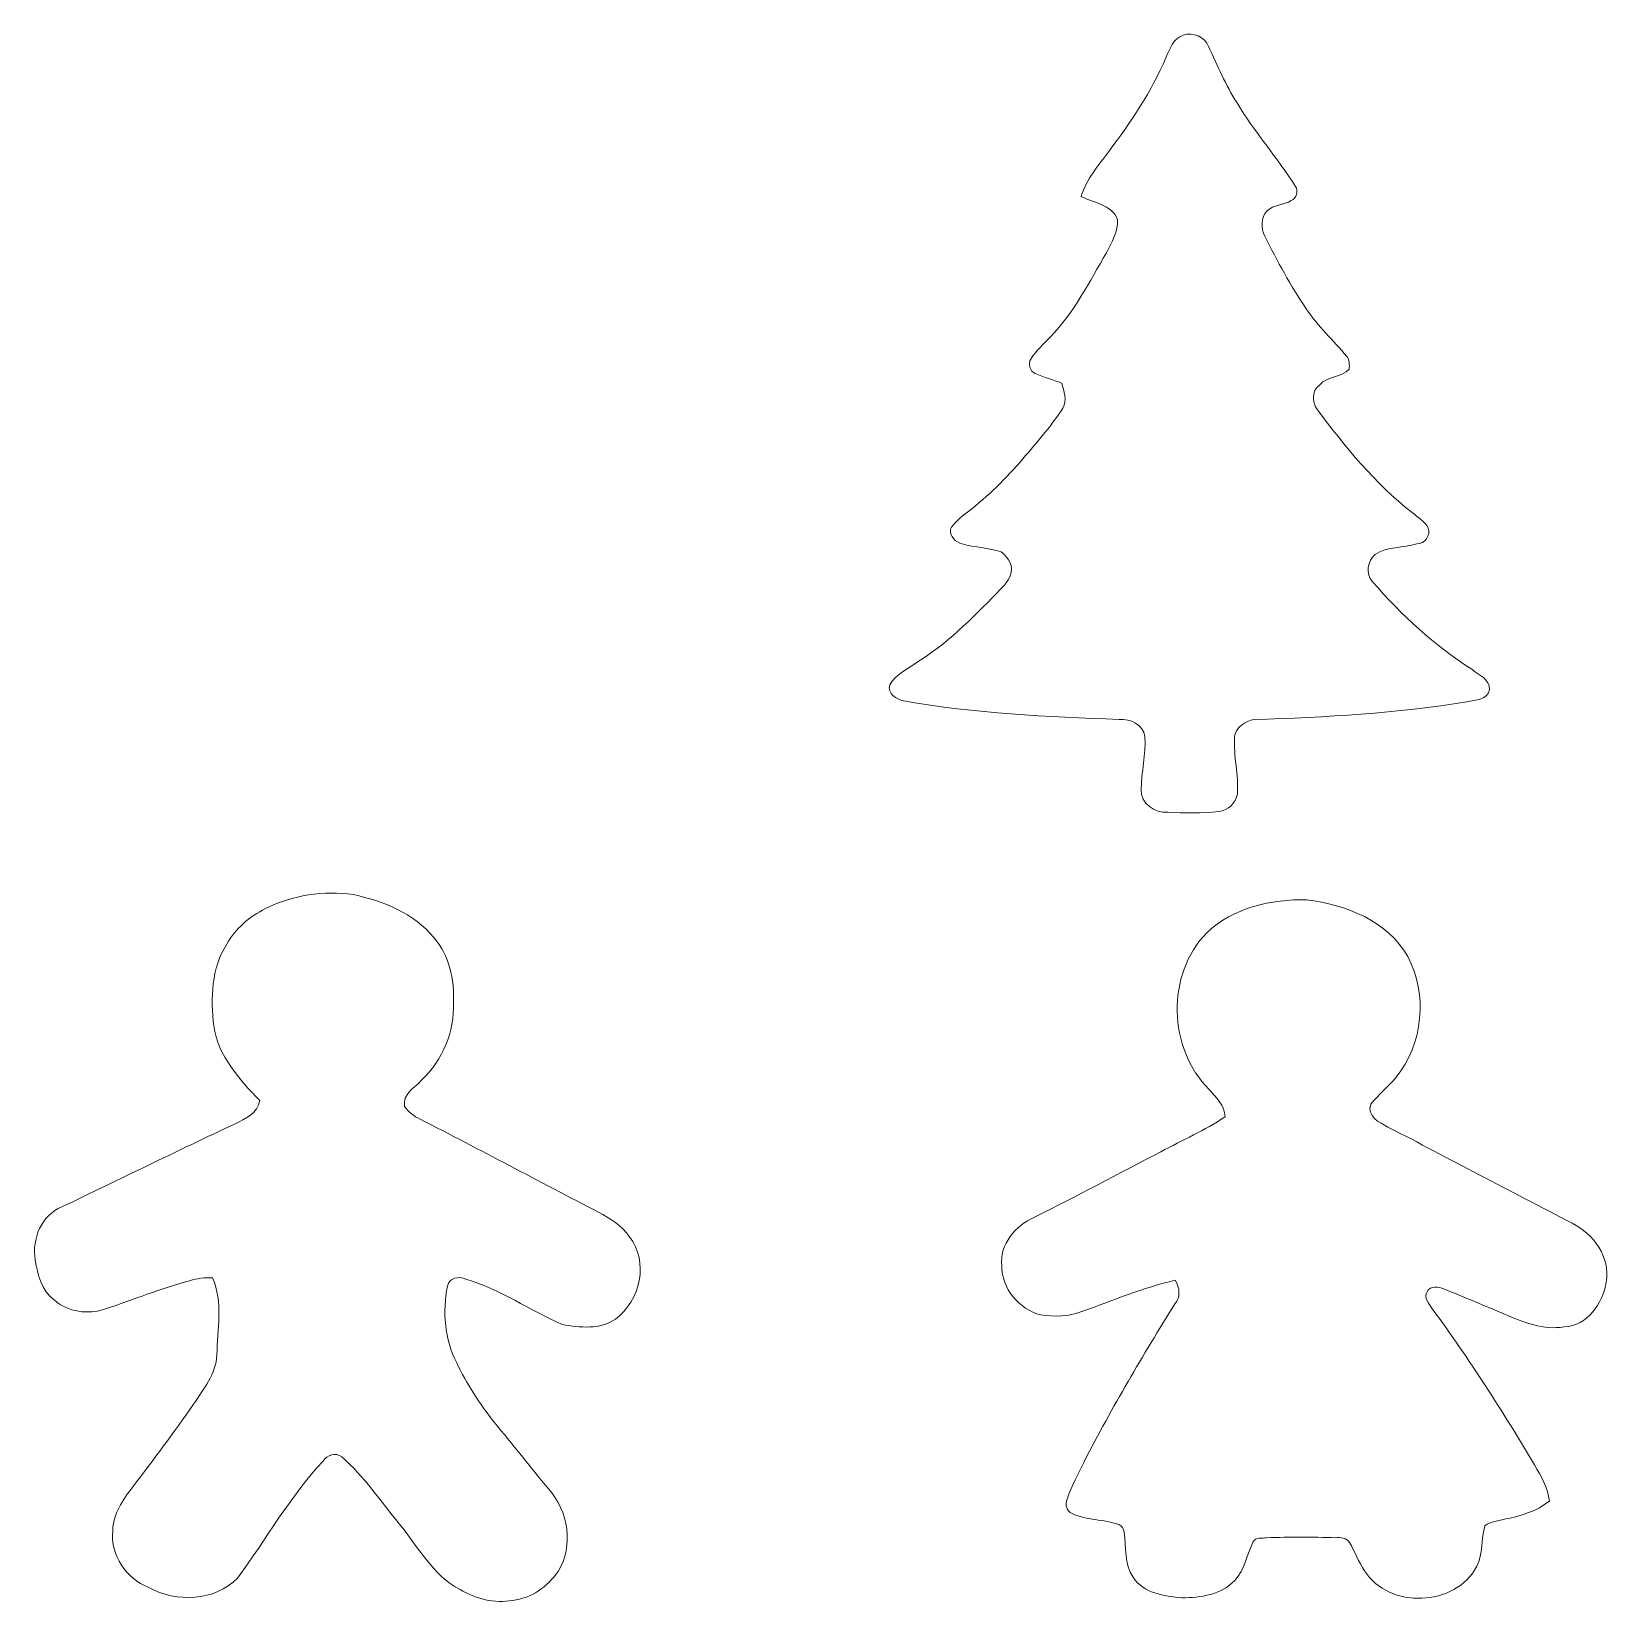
# Model space of a CAD drawing. Header units: centimetres. Extents: x -16.1 to 16.1, y -16.1 to 16.
import ezdxf

# ---------------------------------------------------------------- set-up
doc = ezdxf.new("R2010")
doc.units = ezdxf.units.CM
doc.header["$MEASUREMENT"] = 0
doc.layers.add('Layer 1', color=7, linetype='Continuous')

msp = doc.modelspace()

# ---------------------------------------------------------------- linework, layer by layer
at = {"layer": 'Layer 1', "color": 251, "lineweight": 9}
for points, knots in [([(7.39162, 15.95297), (7.59023, 16.02846), (7.82765, 15.91945), (7.90879, 15.72472), (7.90879, 15.72472), (8.09082, 15.33561), (8.25734, 14.93767), (8.4877, 14.5729), (8.4877, 14.5729), (8.84542, 13.97847), (9.30861, 13.45636), (9.68044, 12.87145), (9.68044, 12.87145), (9.74852, 12.7755), (9.69879, 12.63086), (9.59471, 12.58359), (9.59471, 12.58359), (9.43879, 12.49222), (9.23487, 12.49892), (9.10011, 12.37227), (9.10011, 12.37227), (8.96676, 12.23716), (8.97417, 12.01985), (9.05497, 11.85828), (9.05497, 11.85828), (9.30755, 11.34851), (9.58272, 10.84863), (9.89952, 10.3752), (9.89952, 10.3752), (10.13905, 10.02207), (10.45303, 9.73032), (10.72678, 9.40541), (10.72678, 9.40541), (10.78887, 9.3345), (10.77652, 9.23714), (10.77723, 9.14753), (10.77723, 9.14753), (10.61178, 8.98173), (10.33589, 9.00325), (10.17326, 8.82933), (10.17326, 8.82933), (10.01981, 8.71538), (10.00676, 8.48255), (10.11718, 8.33473), (10.11718, 8.33473), (10.68939, 7.56779), (11.30005, 6.81285), (12.05993, 6.223), (12.05993, 6.223), (12.17458, 6.1267), (12.3104, 6.04556), (12.38766, 5.91256), (12.38766, 5.91256), (12.44093, 5.75734), (12.3224, 5.58095), (12.15377, 5.5873), (12.15377, 5.5873), (11.87684, 5.49417), (11.55193, 5.53791), (11.30322, 5.37069), (11.30322, 5.37069), (11.148, 5.24017), (11.10178, 4.96465), (11.25242, 4.81365), (11.25242, 4.81365), (11.83909, 4.1275), (12.51325, 3.51402), (13.27666, 3.0286), (13.27666, 3.0286), (13.40825, 2.91042), (13.64919, 2.82575), (13.63473, 2.61762), (13.63473, 2.61762), (13.60121, 2.40595), (13.3451, 2.40489), (13.18106, 2.36255), (13.18106, 2.36255), (11.7456, 2.13537), (10.29145, 2.04435), (8.84013, 2.00625), (8.84013, 2.00625), (8.65986, 1.96992), (8.45383, 1.84891), (8.4369, 1.64642), (8.4369, 1.64642), (8.41291, 1.25766), (8.52333, 0.87313), (8.4958, 0.48437), (8.4958, 0.48437), (8.46723, 0.30304), (8.30214, 0.14782), (8.11975, 0.127), (8.11975, 0.127), (7.77262, 0.09278), (7.42302, 0.09525), (7.07553, 0.11183), (7.07553, 0.11183), (6.81412, 0.08996), (6.52061, 0.29105), (6.53402, 0.57327), (6.53402, 0.57327), (6.53578, 0.93592), (6.63138, 1.29294), (6.61092, 1.6563), (6.61092, 1.6563), (6.56859, 1.90359), (6.31635, 2.02142), (6.08775, 2.00378), (6.08775, 2.00378), (4.61738, 2.05882), (3.14205, 2.12867), (1.69037, 2.38336), (1.69037, 2.38336), (1.54397, 2.41406), (1.3517, 2.5333), (1.40603, 2.70828), (1.40603, 2.70828), (1.51539, 2.9143), (1.74329, 3.01308), (1.92391, 3.14467), (1.92391, 3.14467), (2.55467, 3.52884), (3.07643, 4.05871), (3.59219, 4.58012), (3.59219, 4.58012), (3.71708, 4.71629), (3.87371, 4.85529), (3.8917, 5.05108), (3.8917, 5.05108), (3.89417, 5.20207), (3.79116, 5.33259), (3.67968, 5.42326), (3.67968, 5.42326), (3.41969, 5.5044), (3.14417, 5.51322), (2.8824, 5.58483), (2.8824, 5.58483), (2.74976, 5.61693), (2.62735, 5.74182), (2.64322, 5.88398), (2.64322, 5.88398), (2.70849, 6.00075), (2.81326, 6.09036), (2.91627, 6.17362), (2.91627, 6.17362), (3.33961, 6.48512), (3.71355, 6.8573), (4.06422, 7.24712), (4.06422, 7.24712), (4.3602, 7.61118), (4.68404, 7.9555), (4.93523, 8.35308), (4.93523, 8.35308), (5.034, 8.50971), (4.95815, 8.70303), (4.91405, 8.86389), (4.91405, 8.86389), (4.73343, 8.92528), (4.55034, 8.98243), (4.3743, 9.0551), (4.3743, 9.0551), (4.2646, 9.10379), (4.22049, 9.25195), (4.28646, 9.35249), (4.28646, 9.35249), (4.39018, 9.52535), (4.54646, 9.658), (4.68157, 9.80546), (4.68157, 9.80546), (5.167, 10.29865), (5.48027, 10.92518), (5.82423, 11.5182), (5.82423, 11.5182), (5.93218, 11.73339), (6.06659, 11.95282), (6.05177, 12.204), (6.05177, 12.204), (5.92195, 12.5095), (5.56988, 12.53102), (5.31058, 12.66755), (5.31058, 12.66755), (5.41183, 13.02033), (5.66407, 13.29549), (5.87432, 13.58653), (5.87432, 13.58653), (6.32165, 14.18273), (6.7478, 14.80362), (7.0339, 15.49542), (7.0339, 15.49542), (7.1154, 15.66651), (7.1856, 15.89547), (7.39162, 15.95297)], [0, 0, 0, 0, 0.02040816, 0.02040816, 0.02040816, 0.02040816, 0.04081633, 0.04081633, 0.04081633, 0.04081633, 0.06122449, 0.06122449, 0.06122449, 0.06122449, 0.08163265, 0.08163265, 0.08163265, 0.08163265, 0.10204082, 0.10204082, 0.10204082, 0.10204082, 0.12244898, 0.12244898, 0.12244898, 0.12244898, 0.14285714, 0.14285714, 0.14285714, 0.14285714, 0.16326531, 0.16326531, 0.16326531, 0.16326531, 0.18367347, 0.18367347, 0.18367347, 0.18367347, 0.20408163, 0.20408163, 0.20408163, 0.20408163, 0.2244898, 0.2244898, 0.2244898, 0.2244898, 0.24489796, 0.24489796, 0.24489796, 0.24489796, 0.26530612, 0.26530612, 0.26530612, 0.26530612, 0.28571429, 0.28571429, 0.28571429, 0.28571429, 0.30612245, 0.30612245, 0.30612245, 0.30612245, 0.32653061, 0.32653061, 0.32653061, 0.32653061, 0.34693878, 0.34693878, 0.34693878, 0.34693878, 0.36734694, 0.36734694, 0.36734694, 0.36734694, 0.3877551, 0.3877551, 0.3877551, 0.3877551, 0.40816327, 0.40816327, 0.40816327, 0.40816327, 0.42857143, 0.42857143, 0.42857143, 0.42857143, 0.44897959, 0.44897959, 0.44897959, 0.44897959, 0.46938776, 0.46938776, 0.46938776, 0.46938776, 0.48979592, 0.48979592, 0.48979592, 0.48979592, 0.51020408, 0.51020408, 0.51020408, 0.51020408, 0.53061224, 0.53061224, 0.53061224, 0.53061224, 0.55102041, 0.55102041, 0.55102041, 0.55102041, 0.57142857, 0.57142857, 0.57142857, 0.57142857, 0.59183673, 0.59183673, 0.59183673, 0.59183673, 0.6122449, 0.6122449, 0.6122449, 0.6122449, 0.63265306, 0.63265306, 0.63265306, 0.63265306, 0.65306122, 0.65306122, 0.65306122, 0.65306122, 0.67346939, 0.67346939, 0.67346939, 0.67346939, 0.69387755, 0.69387755, 0.69387755, 0.69387755, 0.71428571, 0.71428571, 0.71428571, 0.71428571, 0.73469388, 0.73469388, 0.73469388, 0.73469388, 0.75510204, 0.75510204, 0.75510204, 0.75510204, 0.7755102, 0.7755102, 0.7755102, 0.7755102, 0.79591837, 0.79591837, 0.79591837, 0.79591837, 0.81632653, 0.81632653, 0.81632653, 0.81632653, 0.83673469, 0.83673469, 0.83673469, 0.83673469, 0.85714286, 0.85714286, 0.85714286, 0.85714286, 0.87755102, 0.87755102, 0.87755102, 0.87755102, 0.89795918, 0.89795918, 0.89795918, 0.89795918, 0.91836735, 0.91836735, 0.91836735, 0.91836735, 0.93877551, 0.93877551, 0.93877551, 0.93877551, 0.95918367, 0.95918367, 0.95918367, 0.95918367, 1, 1, 1, 1]), ([(-11.31937, -1.84821), (-10.76904, -1.57904), (-10.13263, -1.47391), (-9.52655, -1.56669), (-9.52655, -1.56669), (-8.91977, -1.69898), (-8.29395, -1.94663), (-7.88966, -2.43911), (-7.88966, -2.43911), (-7.57534, -2.80283), (-7.46033, -3.29989), (-7.4875, -3.77225), (-7.4875, -3.77225), (-7.4681, -4.35963), (-7.70728, -4.94877), (-8.14014, -5.34741), (-8.14014, -5.34741), (-8.27455, -5.5111), (-8.53454, -5.62822), (-8.4841, -5.88504), (-8.4841, -5.88504), (-8.40825, -6.00111), (-8.29113, -6.08295), (-8.16871, -6.14398), (-8.16871, -6.14398), (-6.94986, -6.76487), (-5.74513, -7.41257), (-4.52981, -8.04016), (-4.52981, -8.04016), (-4.29486, -8.16822), (-4.05321, -8.31392), (-3.90186, -8.54145), (-3.90186, -8.54145), (-3.49582, -9.04699), (-3.67715, -9.85238), (-4.18656, -10.21892), (-4.18656, -10.21892), (-4.49594, -10.44223), (-4.91469, -10.39072), (-5.26782, -10.3311), (-5.26782, -10.3311), (-5.9314, -10.04147), (-6.53606, -9.61214), (-7.23526, -9.40436), (-7.23526, -9.40436), (-7.37602, -9.3398), (-7.57922, -9.37613), (-7.61062, -9.54581), (-7.61062, -9.54581), (-7.71398, -10.0651), (-7.666, -10.63238), (-7.42223, -11.10898), (-7.42223, -11.10898), (-7.21974, -11.54254), (-6.95269, -11.94365), (-6.66094, -12.32218), (-6.66094, -12.32218), (-6.27888, -12.76562), (-5.92681, -13.23411), (-5.55004, -13.68249), (-5.55004, -13.68249), (-5.14823, -14.1284), (-5.02723, -14.8456), (-5.35425, -15.36665), (-5.35425, -15.36665), (-5.56874, -15.67322), (-5.90141, -15.91416), (-6.28029, -15.95685), (-6.28029, -15.95685), (-6.65036, -16.02211), (-7.03559, -15.92439), (-7.3545, -15.73389), (-7.3545, -15.73389), (-7.91471, -15.44426), (-8.20364, -14.85971), (-8.59275, -14.39404), (-8.59275, -14.39404), (-8.97551, -13.93296), (-9.30995, -13.42355), (-9.76609, -13.02985), (-9.76609, -13.02985), (-9.88674, -12.92755), (-10.06313, -12.99669), (-10.14638, -13.11346), (-10.14638, -13.11346), (-10.81984, -13.83701), (-11.30702, -14.70625), (-11.88981, -15.4993), (-11.88981, -15.4993), (-12.36006, -15.97802), (-13.13159, -15.99848), (-13.70133, -15.69227), (-13.70133, -15.69227), (-14.15888, -15.50741), (-14.48449, -15.03857), (-14.43581, -14.53727), (-14.43581, -14.53727), (-14.42664, -14.19578), (-14.22943, -13.90192), (-14.02835, -13.64192), (-14.02835, -13.64192), (-13.60043, -13.09018), (-13.1905, -12.52503), (-12.78516, -11.9567), (-12.78516, -11.9567), (-12.59149, -11.64414), (-12.32408, -11.34146), (-12.31279, -10.9534), (-12.31279, -10.9534), (-12.29656, -10.432), (-12.1872, -9.87602), (-12.39887, -9.37896), (-12.39887, -9.37896), (-12.55762, -9.36978), (-12.71531, -9.39448), (-12.86736, -9.43752), (-12.86736, -9.43752), (-13.4505, -9.59627), (-14.01318, -9.82063), (-14.58539, -10.0129), (-14.58539, -10.0129), (-14.9364, -10.13566), (-15.35021, -10.07922), (-15.63137, -9.82734), (-15.63137, -9.82734), (-15.88396, -9.63647), (-15.97004, -9.3098), (-16.01343, -9.01277), (-16.01343, -9.01277), (-16.08963, -8.58909), (-15.88714, -8.09802), (-15.47051, -7.93257), (-15.47051, -7.93257), (-14.29435, -7.36706), (-13.12136, -6.7938), (-11.94026, -6.23853), (-11.94026, -6.23853), (-11.73071, -6.13199), (-11.47847, -6.02651), (-11.43896, -5.76263), (-11.43896, -5.76263), (-11.8496, -5.33471), (-12.28845, -4.8567), (-12.37347, -4.24426), (-12.37347, -4.24426), (-12.4405, -3.68089), (-12.42674, -3.06882), (-12.10889, -2.57669), (-12.10889, -2.57669), (-11.93532, -2.25249), (-11.64075, -2.01543), (-11.31937, -1.84821)], [0, 0, 0, 0, 0.02564103, 0.02564103, 0.02564103, 0.02564103, 0.05128205, 0.05128205, 0.05128205, 0.05128205, 0.07692308, 0.07692308, 0.07692308, 0.07692308, 0.1025641, 0.1025641, 0.1025641, 0.1025641, 0.12820513, 0.12820513, 0.12820513, 0.12820513, 0.15384615, 0.15384615, 0.15384615, 0.15384615, 0.17948718, 0.17948718, 0.17948718, 0.17948718, 0.20512821, 0.20512821, 0.20512821, 0.20512821, 0.23076923, 0.23076923, 0.23076923, 0.23076923, 0.25641026, 0.25641026, 0.25641026, 0.25641026, 0.28205128, 0.28205128, 0.28205128, 0.28205128, 0.30769231, 0.30769231, 0.30769231, 0.30769231, 0.33333333, 0.33333333, 0.33333333, 0.33333333, 0.35897436, 0.35897436, 0.35897436, 0.35897436, 0.38461538, 0.38461538, 0.38461538, 0.38461538, 0.41025641, 0.41025641, 0.41025641, 0.41025641, 0.43589744, 0.43589744, 0.43589744, 0.43589744, 0.46153846, 0.46153846, 0.46153846, 0.46153846, 0.48717949, 0.48717949, 0.48717949, 0.48717949, 0.51282051, 0.51282051, 0.51282051, 0.51282051, 0.53846154, 0.53846154, 0.53846154, 0.53846154, 0.56410256, 0.56410256, 0.56410256, 0.56410256, 0.58974359, 0.58974359, 0.58974359, 0.58974359, 0.61538462, 0.61538462, 0.61538462, 0.61538462, 0.64102564, 0.64102564, 0.64102564, 0.64102564, 0.66666667, 0.66666667, 0.66666667, 0.66666667, 0.69230769, 0.69230769, 0.69230769, 0.69230769, 0.71794872, 0.71794872, 0.71794872, 0.71794872, 0.74358974, 0.74358974, 0.74358974, 0.74358974, 0.76923077, 0.76923077, 0.76923077, 0.76923077, 0.79487179, 0.79487179, 0.79487179, 0.79487179, 0.82051282, 0.82051282, 0.82051282, 0.82051282, 0.84615385, 0.84615385, 0.84615385, 0.84615385, 0.87179487, 0.87179487, 0.87179487, 0.87179487, 0.8974359, 0.8974359, 0.8974359, 0.8974359, 0.92307692, 0.92307692, 0.92307692, 0.92307692, 0.94871795, 0.94871795, 0.94871795, 0.94871795, 1, 1, 1, 1]), ([(7.86999, -2.34316), (8.4108, -1.83057), (9.18867, -1.6563), (9.91397, -1.67147), (9.91397, -1.67147), (10.70491, -1.77024), (11.55969, -2.10362), (11.96926, -2.83034), (11.96926, -2.83034), (12.38096, -3.59904), (12.28288, -4.61328), (11.7329, -5.2892), (11.7329, -5.2892), (11.57027, -5.4797), (11.37519, -5.64092), (11.21926, -5.83777), (11.21926, -5.83777), (11.12119, -6.09001), (11.39459, -6.21031), (11.56533, -6.3045), (11.56533, -6.3045), (12.81946, -6.95255), (14.06371, -7.61965), (15.31889, -8.26629), (15.31889, -8.26629), (15.75739, -8.48219), (16.101, -8.95809), (16.01632, -9.46433), (16.01632, -9.46433), (15.94013, -9.89542), (15.6371, -10.36603), (15.15555, -10.37732), (15.15555, -10.37732), (14.73822, -10.45281), (14.33041, -10.28665), (13.95505, -10.12332), (13.95505, -10.12332), (13.53877, -9.9508), (13.12532, -9.7723), (12.70728, -9.60578), (12.70728, -9.60578), (12.59545, -9.55781), (12.4314, -9.53206), (12.36332, -9.66118), (12.36332, -9.66118), (12.27759, -9.78605), (12.41341, -9.91624), (12.47409, -10.01501), (12.47409, -10.01501), (13.22021, -11.03807), (13.90848, -12.1024), (14.55301, -13.19213), (14.55301, -13.19213), (14.68671, -13.42249), (14.82712, -13.65815), (14.85569, -13.92979), (14.85569, -13.92979), (14.59852, -14.13616), (14.28349, -14.23), (13.96669, -14.29491), (13.96669, -14.29491), (13.82488, -14.33548), (13.66225, -14.34007), (13.54054, -14.43214), (13.54054, -14.43214), (13.4654, -14.70167), (13.50455, -15.00364), (13.37685, -15.26011), (13.37685, -15.26011), (12.95175, -16.08949), (11.58227, -16.13888), (11.08908, -15.35184), (11.08908, -15.35184), (10.96314, -15.17157), (10.89329, -14.96096), (10.77899, -14.77469), (10.77899, -14.77469), (10.72678, -14.67979), (10.59026, -14.66886), (10.49818, -14.67732), (10.49818, -14.67732), (10.02757, -14.66074), (9.55661, -14.66039), (9.08636, -14.67768), (9.08636, -14.67768), (9.0084, -14.69355), (8.86799, -14.66357), (8.81825, -14.75494), (8.81825, -14.75494), (8.68984, -15.01705), (8.64575, -15.32256), (8.44395, -15.54692), (8.44395, -15.54692), (8.16985, -15.84255), (7.74405, -15.89829), (7.36269, -15.90217), (7.36269, -15.90217), (7.00709, -15.86724), (6.58058, -15.81186), (6.37245, -15.48307), (6.37245, -15.48307), (6.18406, -15.21672), (6.23204, -14.87135), (6.18583, -14.56691), (6.18583, -14.56691), (6.18159, -14.49776), (6.1382, -14.43461), (6.07505, -14.4071), (6.07505, -14.4071), (5.76849, -14.29774), (5.42453, -14.32314), (5.12748, -14.1852), (5.12748, -14.1852), (5.01389, -14.13899), (4.98108, -13.99964), (5.02306, -13.8931), (5.02306, -13.8931), (5.11125, -13.62181), (5.25379, -13.3724), (5.37479, -13.11487), (5.37479, -13.11487), (5.94135, -12.01985), (6.5693, -10.95834), (7.21735, -9.91024), (7.21735, -9.91024), (7.34364, -9.77266), (7.31965, -9.5758), (7.22828, -9.4294), (7.22828, -9.4294), (6.57282, -9.57686), (5.95476, -9.84391), (5.32293, -10.06546), (5.32293, -10.06546), (5.05941, -10.17128), (4.76448, -10.17235), (4.48754, -10.13566), (4.48754, -10.13566), (4.04904, -10.01677), (3.68533, -9.59662), (3.69132, -9.13236), (3.69132, -9.13236), (3.6437, -8.68892), (3.97602, -8.31392), (4.35878, -8.14494), (4.35878, -8.14494), (5.22273, -7.70785), (6.07752, -7.25418), (6.93689, -6.80826), (6.93689, -6.80826), (7.37328, -6.57049), (7.83189, -6.37294), (8.24604, -6.09565), (8.24604, -6.09565), (8.23123, -5.86352), (8.06647, -5.69843), (7.92008, -5.53862), (7.92008, -5.53862), (7.0847, -4.70712), (7.03496, -3.19123), (7.86999, -2.34316)], [0, 0, 0, 0, 0.02439024, 0.02439024, 0.02439024, 0.02439024, 0.04878049, 0.04878049, 0.04878049, 0.04878049, 0.07317073, 0.07317073, 0.07317073, 0.07317073, 0.09756098, 0.09756098, 0.09756098, 0.09756098, 0.12195122, 0.12195122, 0.12195122, 0.12195122, 0.14634146, 0.14634146, 0.14634146, 0.14634146, 0.17073171, 0.17073171, 0.17073171, 0.17073171, 0.19512195, 0.19512195, 0.19512195, 0.19512195, 0.2195122, 0.2195122, 0.2195122, 0.2195122, 0.24390244, 0.24390244, 0.24390244, 0.24390244, 0.26829268, 0.26829268, 0.26829268, 0.26829268, 0.29268293, 0.29268293, 0.29268293, 0.29268293, 0.31707317, 0.31707317, 0.31707317, 0.31707317, 0.34146341, 0.34146341, 0.34146341, 0.34146341, 0.36585366, 0.36585366, 0.36585366, 0.36585366, 0.3902439, 0.3902439, 0.3902439, 0.3902439, 0.41463415, 0.41463415, 0.41463415, 0.41463415, 0.43902439, 0.43902439, 0.43902439, 0.43902439, 0.46341463, 0.46341463, 0.46341463, 0.46341463, 0.48780488, 0.48780488, 0.48780488, 0.48780488, 0.51219512, 0.51219512, 0.51219512, 0.51219512, 0.53658537, 0.53658537, 0.53658537, 0.53658537, 0.56097561, 0.56097561, 0.56097561, 0.56097561, 0.58536585, 0.58536585, 0.58536585, 0.58536585, 0.6097561, 0.6097561, 0.6097561, 0.6097561, 0.63414634, 0.63414634, 0.63414634, 0.63414634, 0.65853659, 0.65853659, 0.65853659, 0.65853659, 0.68292683, 0.68292683, 0.68292683, 0.68292683, 0.70731707, 0.70731707, 0.70731707, 0.70731707, 0.73170732, 0.73170732, 0.73170732, 0.73170732, 0.75609756, 0.75609756, 0.75609756, 0.75609756, 0.7804878, 0.7804878, 0.7804878, 0.7804878, 0.80487805, 0.80487805, 0.80487805, 0.80487805, 0.82926829, 0.82926829, 0.82926829, 0.82926829, 0.85365854, 0.85365854, 0.85365854, 0.85365854, 0.87804878, 0.87804878, 0.87804878, 0.87804878, 0.90243902, 0.90243902, 0.90243902, 0.90243902, 0.92682927, 0.92682927, 0.92682927, 0.92682927, 0.95121951, 0.95121951, 0.95121951, 0.95121951, 1, 1, 1, 1])]:
    msp.add_open_spline(points, degree=3, knots=knots, dxfattribs=at)

doc.saveas('drawing.dxf')
